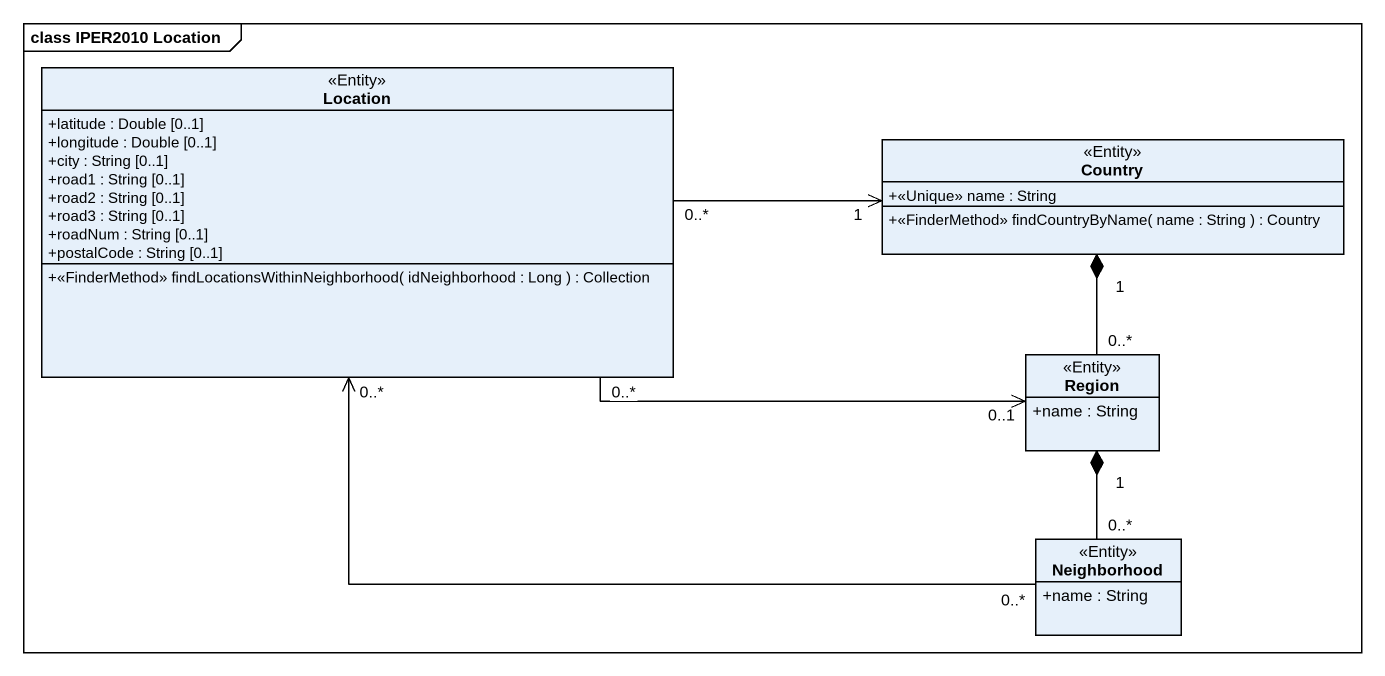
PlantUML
@startuml
mainframe class IPER2010 Location
hide circle
hide empty members
skinparam classAttributeIconSize 0
class Location <<Entity>> {
  +latitude : Double [0..1]
  +longitude : Double [0..1]
  +city : String [0..1]
  +road1 : String [0..1]
  +road2 : String [0..1]
  +road3 : String [0..1]
  +roadNum : String [0..1]
  +postalCode : String [0..1]
  +<<FinderMethod>> findLocationsWithinNeighborhood( idNeighborhood : Long ) : Collection
}
class Country <<Entity>> {
  +<<Unique>> name : String
  +<<FinderMethod>> findCountryByName( name : String ) : Country
}
class Region <<Entity>> {
  +name : String
}
class Neighborhood <<Entity>> {
  +name : String
}
Location "0..*" -right-> "1" Country
Location "0..*" -right-> "0..1" Region
Location "0..*" <-right- "0..*" Neighborhood
Country "1" *-- "0..*" Region
Region "1" *-- "0..*" Neighborhood
@enduml
